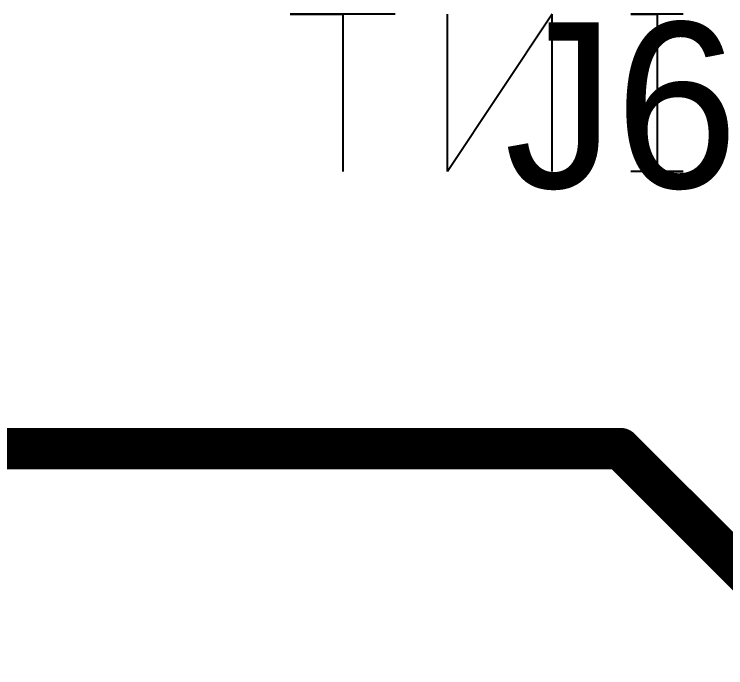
# Model space of a CAD drawing. Header units: millimetres. Extents: x 0.84 to 3.53, y 1.94 to 3.84.
# Drawn here: x 1.1735 to 1.3455, y 1.945 to 2.103 of the extents above; entities that cross this region are included whole.
import ezdxf

# ---------------------------------------------------------------- set-up
doc = ezdxf.new("R2010")
doc.units = ezdxf.units.MM
doc.header["$MEASUREMENT"] = 0
for name, color, linetype in [('BottomOverlay', 54, 'Continuous'), ('Mechanical2', 216, 'Continuous'), ('TopOverlay', 2, 'Continuous')]:
    doc.layers.add(name, color=color, linetype=linetype)

msp = doc.modelspace()

# ---------------------------------------------------------------- linework, layer by layer
at = {"layer": 'BottomOverlay'}
for p, q in [((1.26558, 2.10299), (1.24025, 2.10299)), ((1.24025, 2.10299), (1.25291, 2.10299)), ((1.25291, 2.10299), (1.25291, 2.065)), ((1.30357, 2.10299), (1.27824, 2.065)), ((1.27824, 2.065), (1.27824, 2.10299)), ((1.30357, 2.065), (1.30357, 2.10299)), ((1.33522, 2.10299), (1.32256, 2.10299)), ((1.32256, 2.10299), (1.32889, 2.10299)), ((1.32889, 2.10299), (1.32889, 2.065)), ((1.33522, 2.065), (1.32256, 2.065)), ((1.32889, 2.065), (1.33522, 2.065))]:
    msp.add_line(p, q, dxfattribs=at)
at = {"layer": 'Mechanical2', "const_width": 0.01}
for points in [[(1.001, 1.998), (1.32, 1.998)], [(1.32, 1.998), (1.368, 1.95)]]:
    msp.add_lwpolyline(points, dxfattribs=at)
at = {"layer": 'Mechanical2', "const_width": 0.005}
msp.add_lwpolyline([(1.3175, 1.998, 1), (1.3225, 1.998, 1)], format="xyb", close=True, dxfattribs=at)
msp.add_lwpolyline([(1.3175, 1.998, 1), (1.3225, 1.998, 1)], format="xyb", close=True, dxfattribs=at)

# ---------------------------------------------------------------- texts
at = {"layer": 'TopOverlay'}
msp.add_text('J6', height=0.04, dxfattribs=at).set_placement((1.292, 2.061))

doc.saveas('drawing.dxf')
